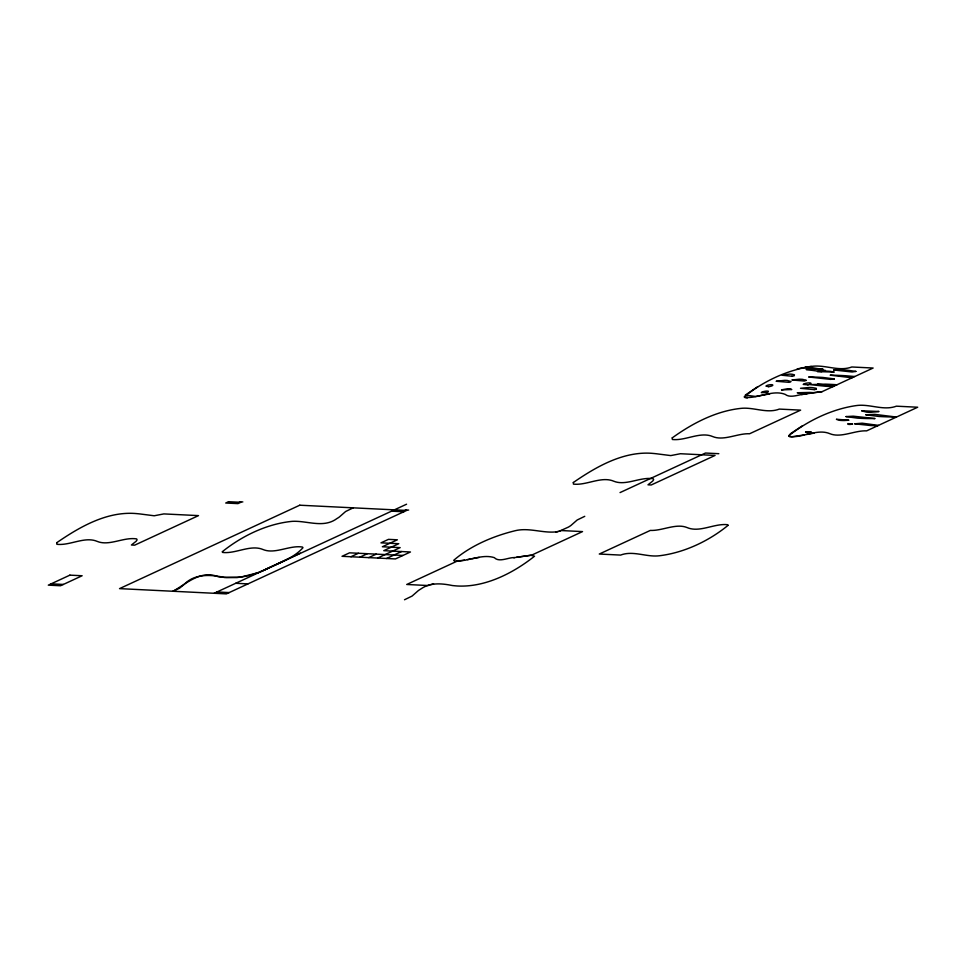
<?xml version="1.0" encoding="UTF-8"?>
<svg xmlns="http://www.w3.org/2000/svg" width="966" height="966" viewBox="0 0 966 966"><rect width="100%" height="100%" fill="white"/><g stroke="black" fill="none" stroke-linecap="round" stroke-linejoin="round"><path stroke-width="1.45" d="M258.393 572.633L240.474 577.185L224.197 577.378A112.648 27.64 -9.9 0 1 218.28 576.75C200.481 569.747 186.921 583.488 172.95 591.264L179.519 588.222L183.794 584.756M184.108 584.454C194.709 573.49 210.516 574.553 224.197 577.378A104.28 25.587 -9.9 0 0 226.624 577.571L236.972 577.583L245.907 576.231A24.15 5.929 -9.9 0 0 252.73 574.516L263.356 570.604M822.078 391.665L807.25 393.681L797.252 392.739L809.701 392.438A51.524 12.643 -9.9 0 1 813.203 392.679L822.078 391.665L873.131 368.034L851.819 366.983C838.693 371.91 824.855 364.291 811.319 366.44C787.109 370.099 762.935 381.401 744.315 396.76L744.871 397.388C758.093 398.729 772.486 389.431 785.129 394.345C790.623 398.692 799.28 394.164 805.825 393.923M802.432 425.789L790.502 433.698L788.884 435.956L789.439 436.584C802.625 438.069 817.308 428.361 829.794 433.674C840.927 438.298 854.656 430.281 866.647 430.86L917.7 407.229L896.388 406.179C883.274 411.105 869.436 403.486 855.888 405.635C831.666 409.173 808.083 420.681 788.968 435.533L789.017 436.294L791.891 436.765L803.917 434.966M757.863 386.593L745.305 395.106L755.593 396.458L769.733 393.887M861.732 410.9L866.707 412.156A39.437 9.672 -9.9 0 0 870.656 412.325L879.012 411.492L862.01 410.791M782.448 375.17L789.27 374.132A14.104 3.466 -9.9 0 1 791.939 374.228L794.45 374.82L794.112 375.629M816.342 389.129L816.198 388.284L812.37 387.62A27.169 6.665 -9.9 0 0 809.52 387.475L800.512 388.284L814.229 389.636M259.637 572.114L300.269 553.156M214.126 593.281L406.577 504.204M350.924 556.742L358.434 553.264M359.835 557.189L367.346 553.711M368.734 557.624L376.245 554.146M377.634 558.058L400.165 547.625L382.355 546.756L397.376 539.801L388.477 539.366L380.966 542.844L398.777 543.713L383.756 550.668L410.465 551.984L395.444 558.928L342.024 556.307L349.535 552.83L402.955 555.45M386.545 558.493L401.566 551.538M620.039 492.588L705.47 453.042L718.825 453.694M264.503 570.097C277.592 563.371 292.988 558.867 302.962 547.734L302.515 547.058C289.691 544.909 275.056 554.52 263.078 549.545C250.592 544.232 235.909 553.941 222.711 552.455L222.168 551.827C241.657 536.142 266.749 523.789 292.191 521.35C307.164 520.481 323.441 528.571 336.917 518.573A43.313 10.626 -9.9 0 0 339.428 516.931L345.623 511.509L353.194 507.838M776.386 381.232L784.718 380.35A21.88 5.361 -9.9 0 1 787.314 380.471L791.033 381.582L789.174 382.343L776.314 381.268M584.756 516.327L577.173 519.998L570.991 525.419A43.313 10.626 -9.9 0 1 568.479 527.062L559.169 531.276M404.512 599.753L412.084 596.07L418.278 590.649A43.313 10.626 -9.9 0 1 420.778 589.019C430.124 582.317 441.704 583.367 452.317 585.529A104.062 25.527 -9.9 0 0 457.582 586.012C485.62 587.376 513.369 572.971 534.524 556.223L530.805 555.245L513.815 557.72M792.217 379.928L799.293 379.215A24.295 5.953 -9.9 0 1 802.505 379.348L806.356 380.326L804.304 381.027L792.108 379.988M429.858 584.865L428.035 585.529L406.722 584.478L457.244 561.101L464.513 560.099M430.8 584.575L433.589 583.923M558.167 531.59C544.027 533.944 529.694 527.243 515.421 530.66C493.421 536.009 470.78 545.561 453.718 560.316L454.274 560.944C467.532 562.079 481.418 553.518 494.314 557.636C499.229 562.792 508.527 557.213 514.576 557.599M467.411 559.58L470.406 559.024M806.972 434.398L814.302 433.082M555.667 532.145L561.222 530.551L582.534 531.59L531.493 555.221L516.653 557.237M471.806 558.759L479.148 557.442M807.25 393.681L801.659 394.623M818.987 371.318L824.288 371.089A38.266 9.382 -9.9 0 1 830.337 371.367L834.226 372.079L817.477 371.584A2.741 0.676 -9.9 0 1 818.963 371.342L821.716 371.717M811.319 366.44L808.095 366.79A19.392 4.758 -9.9 0 0 804.75 367.322L823.008 369.121L803.072 367.635A22.327 5.482 -9.9 0 0 797.071 369.048M852.048 377.791L830.18 375.17L835.988 375.291A175.909 43.156 -9.9 0 1 845.298 375.714L854.801 376.523M836.979 384.77A156.697 38.435 -9.9 0 0 825.314 384.142L810.015 384.625L825.713 386.279A153.92 37.759 -9.9 0 0 833.115 386.557M747.225 397.545L747.769 397.545A5.301 1.304 -9.9 0 1 744.786 397.412M747.032 397.545L744.436 397.098A5.76 1.413 -9.9 0 0 744.858 397.388M805.898 431.802L811.211 431.814A3.478 0.857 -9.9 0 1 807.153 432.551A3.478 0.857 -9.9 0 1 805.729 431.814M239.508 501.765L242.84 501.934M405.334 509.915L408.666 510.072M391.556 511.159L403.8 511.763M235.716 583.295L247.96 583.887M51.113 583.838L63.358 584.442M216.939 591.977L229.184 592.581M782.303 375.267L791.854 376.221M817.598 383.997L833.912 386.183M878.492 425.378L862.167 423.193L854.584 423.82L870.281 425.487A153.92 37.759 -9.9 0 0 877.683 425.752M794.161 375.641A2.983 0.737 -9.9 0 1 791.854 376.209M816.403 389.141A2.669 0.652 -9.9 0 1 814.241 389.612M768.308 391.496L768.296 391.592A4.106 1.002 -9.9 0 1 767.342 392.329A4.238 1.038 -9.9 0 1 766.642 392.619L761.329 392.607A4.178 1.026 -9.9 0 1 763.889 391.484L765.362 391.194A3.2 0.785 -9.9 0 1 768.212 391.327L768.308 391.496M836.471 419.377L839.792 420.343A23.679 5.808 -9.9 0 0 844.332 420.524L848.873 420.222L836.544 419.28M855.876 371.403L852.121 371.982L833.537 369.978L839.756 369.906A87.338 21.421 -9.9 0 1 847.327 370.207L855.876 371.403M56.752 542.699L56.885 544.305C70.083 545.79 84.767 536.082 97.24 541.407C109.23 546.382 123.865 536.77 136.689 538.919L137.1 539.849L136.134 541.262L131.424 545.005L134.672 545.162L198.501 515.615L163.834 513.912L154.222 515.772L139.563 513.9A103.338 25.345 -9.9 0 0 134.298 513.429C105.922 511.751 79.236 527.219 56.752 542.699M573.321 482.517L573.454 484.123C586.652 485.608 601.335 475.9 613.808 481.225C625.787 486.2 640.422 476.588 653.258 478.738L653.656 479.667L652.702 481.08L647.993 484.823L651.229 484.98L715.069 455.433L680.402 453.73L670.79 455.59L656.119 453.73A103.338 25.345 -9.9 0 0 650.867 453.247C622.49 451.569 595.793 467.037 573.321 482.517M672.239 437.876L672.372 439.482C685.57 440.967 700.253 431.259 712.727 436.572C723.86 441.208 737.589 433.179 749.592 433.758L800.633 410.139L779.321 409.089C766.714 413.943 753.383 406.734 740.367 408.437C715.577 411.19 692.151 423.519 672.239 437.876M728.086 525.323C709.056 540.912 684.399 552.685 659.549 555.74C646.52 557.442 633.201 550.234 620.595 555.088L599.282 554.037L650.323 530.419C662.314 530.998 676.055 522.968 687.188 527.605C699.662 532.918 714.345 523.21 727.543 524.695L728.086 525.323M825.411 370.546L818.468 371.246L806.139 369.495L814.084 369.217A56.33 13.814 -9.9 0 1 818.939 369.435L825.411 370.546M781.554 389.878L791.77 389.552L790.526 388.912A9.877 2.427 -9.9 0 0 787.568 388.73L781.579 389.853M865.91 414.776L878.867 416.455A179.664 44.074 -9.9 0 0 883.009 416.684L885.629 416.793A142.509 34.957 -9.9 0 0 892.813 416.986L896.074 416.998L874.749 414.366L865.91 414.776M834.334 378.913L830.482 379.372L808.663 376.981A102.613 25.176 -9.9 0 1 814.942 377.09L819.156 377.247A150.66 36.962 -9.9 0 1 822.766 377.44L834.334 378.913M846.035 416.588L857.494 418.145A143.258 35.138 -9.9 0 0 867.202 418.556L875.063 418.568L853.232 416.177L846.035 416.588M69.89 575.144L48.3 585.142L60.544 585.746L82.134 575.748L69.89 575.144M228.544 501.716L225.73 503.02L237.974 503.612L240.788 502.308L228.544 501.716M299.774 505.206L119.53 588.632L226.37 593.885L406.614 510.459L299.774 505.206M807.938 384.891L803.241 384.42A3.985 0.978 -9.9 0 1 807.443 383.019A3.985 0.978 -9.9 0 1 810.969 383.369A3.985 0.978 -9.9 0 1 807.938 384.891M852.507 424.086L847.822 423.615A4.009 0.978 -9.9 0 0 852.507 424.086M768.586 386.654L765.978 386.146A3.357 0.821 -9.9 0 1 766.738 385.555A3.478 0.857 -9.9 0 1 771.23 384.673A3.478 0.857 -9.9 0 1 772.558 385.531A3.478 0.857 -9.9 0 1 768.562 386.678"/></g></svg>
